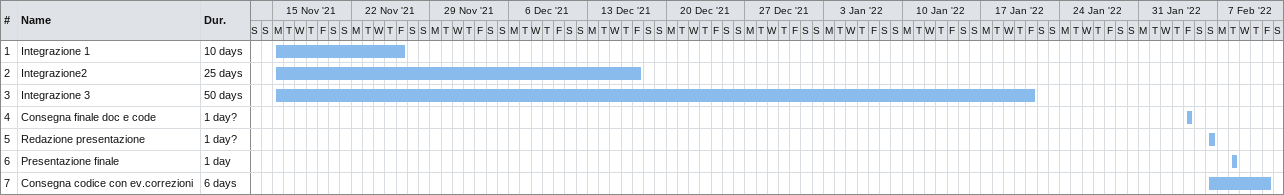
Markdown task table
| ID | Task | Duration | Start | Finish |
|---|---|---|---|---|
| 1 | Integrazione 1 | 10d | 2021-11-15 | 2021-11-26 |
| 2 | Integrazione2 | 25d | 2021-11-15 | 2021-12-17 |
| 3 | Integrazione 3 | 50d | 2021-11-15 | 2022-01-21 |
| 4 | Consegna finale doc e code | 1d? | 2022-02-04 | 2022-02-04 |
| 5 | Redazione presentazione | 1d? | 2022-02-06 | 2022-02-06 |
| 6 | Presentazione finale | 1d | 2022-02-08 | 2022-02-08 |
| 7 | Consegna codice con ev.correzioni | 6d | 2022-02-06 | 2022-02-11 |
